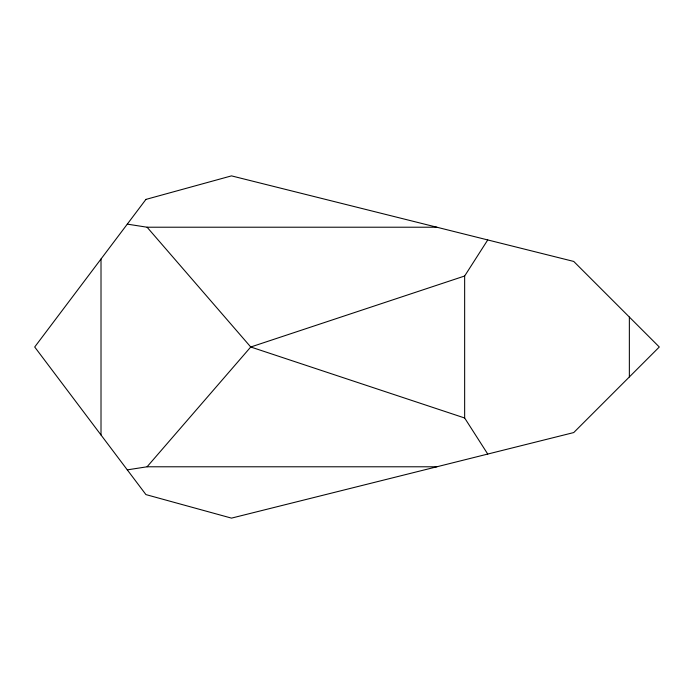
<?xml version="1.0" encoding="UTF-8"?>
<svg xmlns="http://www.w3.org/2000/svg" width="694" height="694" viewBox="0 0 694 694"><rect width="100%" height="100%" fill="white"/><g stroke="black" fill="none" stroke-linecap="round" stroke-linejoin="round"><path stroke-width="1.04" d="M487.743 454.058L464.65 417.988L464.65 276.012L487.743 239.942M127.288 469.864L147.085 466.784L250.742 347L464.65 276.012M127.288 224.136L147.085 227.216L436.838 227.216M147.085 466.784L436.838 466.784M464.65 417.988L250.742 347L147.085 227.216M629.354 317.054L629.354 376.946M101.012 259.009L101.012 434.991M145.931 199.404L34.7 347L145.931 494.596L231.492 518.123L573.738 432.562L659.3 347L573.738 261.438L231.492 175.877L145.931 199.404"/></g></svg>
